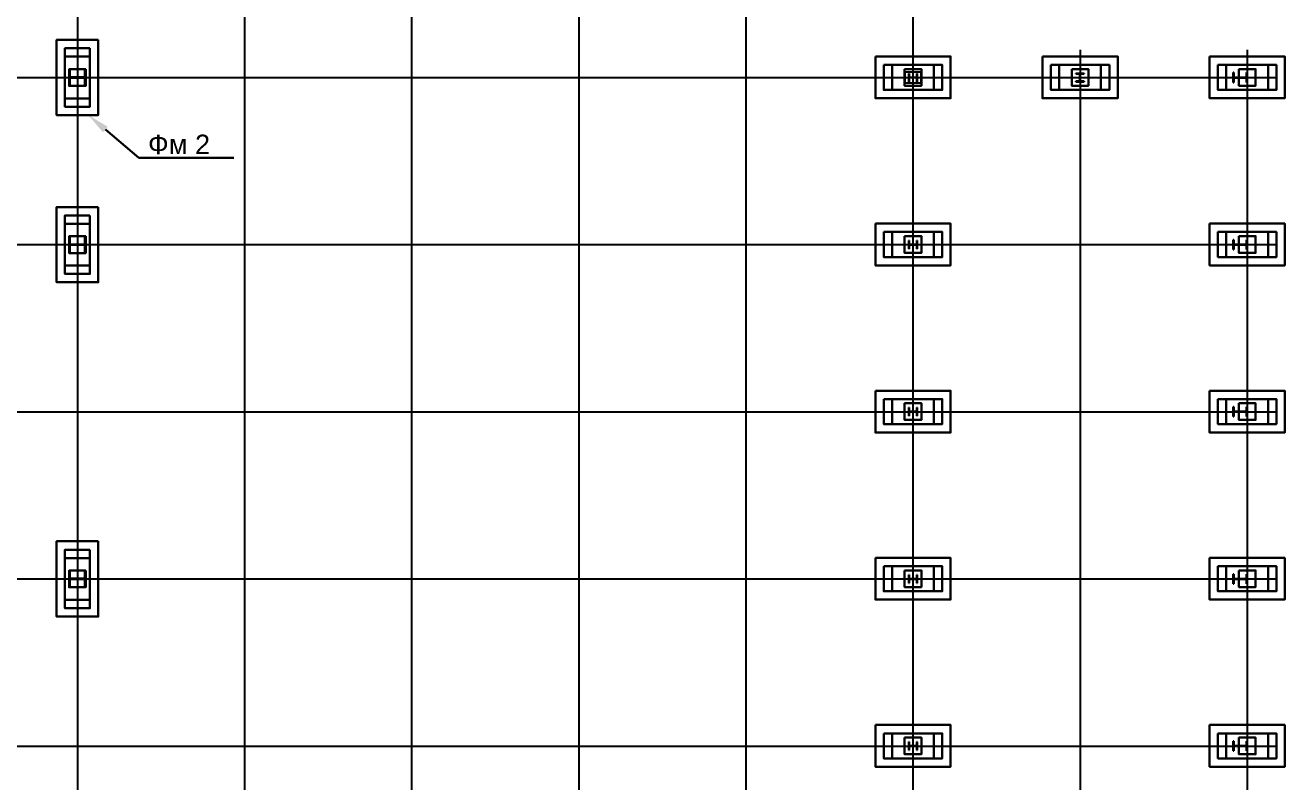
# Model space of a CAD drawing. Header units: millimetres. Extents: x -25736 to -23046, y 7958 to 9460.
# Drawn here: x -23659.1 to -23432.9, y 8413 to 8548.8 of the extents above; entities that cross this region are included whole.
import ezdxf
from ezdxf import colors
from ezdxf.entities.mleader import LeaderData, LeaderLine
from ezdxf.math import Vec2, Vec3

# ---------------------------------------------------------------- set-up
doc = ezdxf.new("R2010")
doc.units = ezdxf.units.MM
doc.linetypes.add('CENTER', pattern=[50.8, 31.75, -6.35, 6.35, -6.35])
doc.layers.get('0').update_dxf_attribs({"lineweight": 30})
doc.layers.add('основной', color=7, linetype='Continuous', lineweight=30)
doc.layers.add('Размеры', color=140, linetype='Continuous')
doc.styles.get("Standard").update_dxf_attribs({"font": 'ARIALUNI.TTF'})

# ---------------------------------------------------------------- blocks, each defined once
blk = doc.blocks.new('A$C1CEA3486')
for points in [[(0, 30), (0, 0), (54, 0), (54, 30)], [(6, 24), (6, 6), (48, 6), (48, 24)], [(12, 24), (12, 6), (42, 6), (42, 24)], [(21, 21), (21, 9), (33, 9), (33, 21)]]:
    blk.add_lwpolyline(points, close=True)
blk = doc.blocks.new('65578')
at = {"layer": 'Defpoints'}
for p, q in [((-24478.82, 9312.1), (-24478.82, 9310.2)), ((-24475.92, 9312.1), (-24478.82, 9312.1)), ((-24475.92, 9310.2), (-24475.92, 9312.1)), ((-24478.82, 9310.2), (-24475.92, 9310.2))]:
    blk.add_line(p, q, dxfattribs=at)
at = {"layer": 'основной'}
for p, q in [((-24628.87, 9309.65), (-24628.87, 9312.65)), ((-24628.87, 9312.65), (-24628.72, 9312.65)), ((-24628.72, 9312.65), (-24628.72, 9311.35)), ((-24626.02, 9311.35), (-24626.02, 9312.65)), ((-24626.02, 9312.65), (-24625.87, 9312.65)), ((-24625.87, 9312.65), (-24625.87, 9309.65)), ((-24478.12, 9310.4), (-24478.12, 9311.9)), ((-24478.12, 9311.9), (-24478.05, 9311.9)), ((-24478.05, 9311.9), (-24478.05, 9311.25)), ((-24476.7, 9311.25), (-24476.7, 9311.9)), ((-24476.7, 9311.9), (-24476.62, 9311.9)), ((-24476.62, 9311.9), (-24476.62, 9310.4)), ((-24448.12, 9311.9), (-24446.62, 9311.9)), ((-24448.12, 9311.83), (-24448.12, 9311.9)), ((-24446.62, 9311.9), (-24446.62, 9311.83)), ((-24419.87, 9312.03), (-24419.87, 9310.28)), ((-24419.77, 9312.03), (-24419.87, 9312.03)), ((-24419.77, 9310.28), (-24419.77, 9312.03)), ((-24417.47, 9312.03), (-24417.47, 9310.28)), ((-24417.37, 9312.03), (-24417.47, 9312.03)), ((-24417.37, 9310.28), (-24417.37, 9312.03)), ((-24628.72, 9309.65), (-24628.87, 9309.65)), ((-24628.72, 9310.95), (-24628.72, 9309.65)), ((-24628.57, 9311.2), (-24626.17, 9311.2)), ((-24626.17, 9311.1), (-24628.57, 9311.1)), ((-24626.02, 9309.65), (-24626.02, 9310.95)), ((-24625.87, 9309.65), (-24626.02, 9309.65)), ((-24478.05, 9310.4), (-24478.12, 9310.4)), ((-24478.05, 9311.05), (-24478.05, 9310.4)), ((-24477.97, 9311.18), (-24476.77, 9311.18)), ((-24476.77, 9311.13), (-24477.97, 9311.13)), ((-24476.7, 9310.4), (-24476.7, 9311.05)), ((-24476.62, 9310.4), (-24476.7, 9310.4)), ((-24447.47, 9311.83), (-24448.12, 9311.83)), ((-24448.12, 9310.4), (-24448.12, 9310.48)), ((-24448.12, 9310.48), (-24447.47, 9310.48)), ((-24446.62, 9310.4), (-24448.12, 9310.4)), ((-24447.4, 9310.55), (-24447.4, 9311.75)), ((-24447.35, 9311.75), (-24447.35, 9310.55)), ((-24446.62, 9311.83), (-24447.27, 9311.83)), ((-24447.27, 9310.48), (-24446.62, 9310.48)), ((-24446.62, 9310.48), (-24446.62, 9310.4)), ((-24419.87, 9310.28), (-24419.77, 9310.28)), ((-24419.77, 9311.18), (-24419.77, 9311.12)), ((-24417.47, 9311.18), (-24419.77, 9311.18)), ((-24419.77, 9311.12), (-24417.47, 9311.12)), ((-24417.47, 9311.12), (-24417.47, 9311.18)), ((-24417.47, 9310.28), (-24417.37, 9310.28)), ((-24628.87, 9279.65), (-24628.87, 9282.65)), ((-24628.87, 9282.65), (-24628.72, 9282.65)), ((-24628.72, 9282.65), (-24628.72, 9281.35)), ((-24626.02, 9281.35), (-24626.02, 9282.65)), ((-24626.02, 9282.65), (-24625.87, 9282.65)), ((-24625.87, 9282.65), (-24625.87, 9279.65)), ((-24628.72, 9280.95), (-24628.72, 9279.65)), ((-24628.57, 9281.2), (-24626.17, 9281.2)), ((-24626.17, 9281.1), (-24628.57, 9281.1)), ((-24626.02, 9279.65), (-24626.02, 9280.95)), ((-24478.12, 9280.4), (-24478.12, 9281.9)), ((-24478.12, 9281.9), (-24478.05, 9281.9)), ((-24478.05, 9280.4), (-24478.12, 9280.4)), ((-24478.05, 9281.9), (-24478.05, 9281.25)), ((-24478.05, 9281.05), (-24478.05, 9280.4)), ((-24477.97, 9281.18), (-24476.77, 9281.18)), ((-24476.77, 9281.13), (-24477.97, 9281.13)), ((-24476.7, 9281.25), (-24476.7, 9281.9)), ((-24476.7, 9281.9), (-24476.62, 9281.9)), ((-24476.7, 9280.4), (-24476.7, 9281.05)), ((-24476.62, 9280.4), (-24476.7, 9280.4)), ((-24476.62, 9281.9), (-24476.62, 9280.4)), ((-24419.87, 9282.03), (-24419.87, 9280.28)), ((-24419.77, 9282.03), (-24419.87, 9282.03)), ((-24419.87, 9280.28), (-24419.77, 9280.28)), ((-24419.77, 9280.28), (-24419.77, 9282.03)), ((-24419.77, 9281.18), (-24419.77, 9281.12)), ((-24417.47, 9281.18), (-24419.77, 9281.18)), ((-24419.77, 9281.12), (-24417.47, 9281.12)), ((-24417.47, 9282.03), (-24417.47, 9280.28)), ((-24417.37, 9282.03), (-24417.47, 9282.03)), ((-24417.47, 9281.12), (-24417.47, 9281.18)), ((-24417.47, 9280.28), (-24417.37, 9280.28)), ((-24417.37, 9280.28), (-24417.37, 9282.03)), ((-24628.72, 9279.65), (-24628.87, 9279.65)), ((-24625.87, 9279.65), (-24626.02, 9279.65)), ((-24478.12, 9250.4), (-24478.12, 9251.9)), ((-24478.12, 9251.9), (-24478.05, 9251.9)), ((-24478.05, 9251.9), (-24478.05, 9251.25)), ((-24478.05, 9251.05), (-24478.05, 9250.4)), ((-24477.97, 9251.18), (-24476.77, 9251.18)), ((-24476.77, 9251.13), (-24477.97, 9251.13)), ((-24476.7, 9251.25), (-24476.7, 9251.9)), ((-24476.7, 9251.9), (-24476.62, 9251.9)), ((-24476.7, 9250.4), (-24476.7, 9251.05)), ((-24476.62, 9251.9), (-24476.62, 9250.4)), ((-24419.87, 9252.03), (-24419.87, 9250.28)), ((-24419.77, 9252.03), (-24419.87, 9252.03)), ((-24419.77, 9250.28), (-24419.77, 9252.03)), ((-24419.77, 9251.18), (-24419.77, 9251.12)), ((-24417.47, 9251.18), (-24419.77, 9251.18)), ((-24419.77, 9251.12), (-24417.47, 9251.12)), ((-24417.47, 9252.03), (-24417.47, 9250.28)), ((-24417.37, 9252.03), (-24417.47, 9252.03)), ((-24417.47, 9251.12), (-24417.47, 9251.18)), ((-24417.37, 9250.28), (-24417.37, 9252.03)), ((-24478.05, 9250.4), (-24478.12, 9250.4)), ((-24476.62, 9250.4), (-24476.7, 9250.4)), ((-24419.87, 9250.28), (-24419.77, 9250.28)), ((-24417.47, 9250.28), (-24417.37, 9250.28)), ((-24628.87, 9219.65), (-24628.87, 9222.65)), ((-24628.87, 9222.65), (-24628.72, 9222.65)), ((-24628.72, 9222.65), (-24628.72, 9221.35)), ((-24626.02, 9221.35), (-24626.02, 9222.65)), ((-24626.02, 9222.65), (-24625.87, 9222.65)), ((-24625.87, 9222.65), (-24625.87, 9219.65)), ((-24478.12, 9220.4), (-24478.12, 9221.9)), ((-24478.12, 9221.9), (-24478.05, 9221.9)), ((-24478.05, 9221.9), (-24478.05, 9221.25)), ((-24476.7, 9221.25), (-24476.7, 9221.9)), ((-24476.7, 9221.9), (-24476.62, 9221.9)), ((-24476.62, 9221.9), (-24476.62, 9220.4)), ((-24419.87, 9222.03), (-24419.87, 9220.28)), ((-24419.77, 9222.03), (-24419.87, 9222.03)), ((-24419.77, 9220.28), (-24419.77, 9222.03)), ((-24417.47, 9222.03), (-24417.47, 9220.28)), ((-24417.37, 9222.03), (-24417.47, 9222.03)), ((-24417.37, 9220.28), (-24417.37, 9222.03)), ((-24628.72, 9219.65), (-24628.87, 9219.65)), ((-24628.72, 9220.95), (-24628.72, 9219.65)), ((-24628.57, 9221.2), (-24626.17, 9221.2)), ((-24626.17, 9221.1), (-24628.57, 9221.1)), ((-24626.02, 9219.65), (-24626.02, 9220.95)), ((-24625.87, 9219.65), (-24626.02, 9219.65)), ((-24478.05, 9220.4), (-24478.12, 9220.4)), ((-24478.05, 9221.05), (-24478.05, 9220.4)), ((-24477.97, 9221.18), (-24476.77, 9221.18)), ((-24476.77, 9221.13), (-24477.97, 9221.13)), ((-24476.7, 9220.4), (-24476.7, 9221.05)), ((-24476.62, 9220.4), (-24476.7, 9220.4)), ((-24419.87, 9220.28), (-24419.77, 9220.28)), ((-24419.77, 9221.18), (-24419.77, 9221.12)), ((-24417.47, 9221.18), (-24419.77, 9221.18)), ((-24419.77, 9221.12), (-24417.47, 9221.12)), ((-24417.47, 9221.12), (-24417.47, 9221.18)), ((-24417.47, 9220.28), (-24417.37, 9220.28)), ((-24419.87, 9192.03), (-24419.87, 9190.28)), ((-24419.77, 9192.03), (-24419.87, 9192.03)), ((-24419.77, 9190.28), (-24419.77, 9192.03)), ((-24417.47, 9192.03), (-24417.47, 9190.28)), ((-24417.37, 9192.03), (-24417.47, 9192.03)), ((-24417.37, 9190.28), (-24417.37, 9192.03)), ((-24478.12, 9190.4), (-24478.12, 9191.9)), ((-24478.12, 9191.9), (-24478.05, 9191.9)), ((-24478.05, 9190.4), (-24478.12, 9190.4)), ((-24478.05, 9191.9), (-24478.05, 9191.25)), ((-24478.05, 9191.05), (-24478.05, 9190.4)), ((-24477.97, 9191.18), (-24476.77, 9191.18)), ((-24476.77, 9191.13), (-24477.97, 9191.13)), ((-24476.7, 9191.25), (-24476.7, 9191.9)), ((-24476.7, 9191.9), (-24476.62, 9191.9)), ((-24476.7, 9190.4), (-24476.7, 9191.05)), ((-24476.62, 9190.4), (-24476.7, 9190.4)), ((-24476.62, 9191.9), (-24476.62, 9190.4)), ((-24419.87, 9190.28), (-24419.77, 9190.28)), ((-24419.77, 9191.18), (-24419.77, 9191.12)), ((-24417.47, 9191.18), (-24419.77, 9191.18)), ((-24419.77, 9191.12), (-24417.47, 9191.12)), ((-24417.47, 9191.12), (-24417.47, 9191.18)), ((-24417.47, 9190.28), (-24417.37, 9190.28))]:
    blk.add_line(p, q, dxfattribs=at)
for centre, radius, start, end in [((-24628.57, 9311.35), 0.15, 180, 270), ((-24628.57, 9310.95), 0.15, 90, 180), ((-24626.17, 9311.35), 0.15, 270, 0), ((-24626.17, 9310.95), 0.15, 0, 90), ((-24477.97, 9311.25), 0.075, 180, 270), ((-24477.97, 9311.05), 0.075, 90, 180), ((-24476.77, 9311.25), 0.075, 270, 0), ((-24476.77, 9311.05), 0.075, 0, 90), ((-24447.47, 9311.75), 0.075, 0, 90), ((-24447.47, 9310.55), 0.075, 270, 0), ((-24447.27, 9311.75), 0.075, 90, 180), ((-24447.27, 9310.55), 0.075, 180, 270), ((-24628.57, 9281.35), 0.15, 180, 270), ((-24628.57, 9280.95), 0.15, 90, 180), ((-24626.17, 9281.35), 0.15, 270, 0), ((-24626.17, 9280.95), 0.15, 0, 90), ((-24477.97, 9281.25), 0.075, 180, 270), ((-24477.97, 9281.05), 0.075, 90, 180), ((-24476.77, 9281.25), 0.075, 270, 0), ((-24476.77, 9281.05), 0.075, 0, 90), ((-24477.97, 9251.25), 0.075, 180, 270), ((-24477.97, 9251.05), 0.075, 90, 180), ((-24476.77, 9251.25), 0.075, 270, 0), ((-24476.77, 9251.05), 0.075, 0, 90), ((-24628.57, 9221.35), 0.15, 180, 270), ((-24628.57, 9220.95), 0.15, 90, 180), ((-24626.17, 9221.35), 0.15, 270, 0), ((-24626.17, 9220.95), 0.15, 0, 90), ((-24477.97, 9221.25), 0.075, 180, 270), ((-24477.97, 9221.05), 0.075, 90, 180), ((-24476.77, 9221.25), 0.075, 270, 0), ((-24476.77, 9221.05), 0.075, 0, 90), ((-24477.97, 9191.25), 0.075, 180, 270), ((-24477.97, 9191.05), 0.075, 90, 180), ((-24476.77, 9191.25), 0.075, 270, 0), ((-24476.77, 9191.05), 0.075, 0, 90)]:
    blk.add_arc(centre, radius, start, end, dxfattribs=at)
at = {"layer": 'Размеры', "linetype": 'CENTER', "ltscale": 20}
for p, q in [((-24627.37, 9436.15), (-24627.37, 9056.89)), ((-24597.37, 9436.15), (-24597.37, 9056.89)), ((-24567.37, 9436.15), (-24567.37, 9056.89)), ((-24537.37, 9436.15), (-24537.37, 9056.89)), ((-24507.37, 9436.15), (-24507.37, 9056.89)), ((-24477.37, 9436.15), (-24477.37, 9056.89)), ((-24447.37, 9316.15), (-24447.37, 9056.89)), ((-24417.37, 9316.15), (-24417.37, 9056.89)), ((-24802.37, 9311.15), (-24412.37, 9311.15)), ((-24802.37, 9281.15), (-24412.37, 9281.15)), ((-24802.37, 9251.15), (-24412.37, 9251.15)), ((-24802.37, 9221.15), (-24412.37, 9221.15)), ((-24802.37, 9191.15), (-24412.37, 9191.15))]:
    blk.add_line(p, q, dxfattribs=at)
at = {"layer": 'основной', "ltscale": 100, "xscale": 0.25, "yscale": 0.25, "zscale": 0.25, "rotation": 270}
for p in [(-24631.12, 9317.9), (-24631.12, 9287.9), (-24631.12, 9227.9)]:
    blk.add_blockref('A$C1CEA3486', p, dxfattribs=at)
at = {"layer": 'основной', "ltscale": 100, "xscale": 0.25, "yscale": 0.25, "zscale": 0.25}
for p in [(-24484.12, 9307.43), (-24454.12, 9307.43), (-24424.12, 9307.43), (-24484.12, 9277.43), (-24424.12, 9277.43), (-24484.12, 9247.43), (-24424.12, 9247.43), (-24484.12, 9217.43), (-24424.12, 9217.43), (-24484.12, 9187.43), (-24424.12, 9187.43)]:
    blk.add_blockref('A$C1CEA3486', p, dxfattribs=at)
at = {"layer": 'Размеры'}
blk.add_text('Фм 2', height=3.5, dxfattribs=at).set_placement((-24614.7, 9297.4))
ml = blk.add_multileader_mtext('Standard', dxfattribs=at)
ml.set_content('', color=256)
ml.set_leader_properties()
ml.build(insert=Vec2(0, 0))
ctx = ml.context
ctx.base_point, ctx.plane_origin = Vec3(-24599.27, 9296.75), Vec3(-24625.41, 9304.4)
notes = []
notes.append((ctx, [(0, (1, 1, 0), (-24616.36, 9296.75), (1, 0), 17.09, [(0, [(-24625.41, 9304.4)], 0, [])])]))
ctx.mtext.insert, ctx.mtext.flow_direction = Vec3(-24597.27, 9298.75), 5
for ctx, leaders in notes:
    for number, flags, end, landing, length, lines in leaders:
        leader = LeaderData()
        leader.index, (leader.has_last_leader_line, leader.has_dogleg_vector, leader.attachment_direction) = number, flags
        leader.last_leader_point, leader.dogleg_vector, leader.dogleg_length = Vec3(end), Vec3(landing), length
        for number, points, colour, breaks in lines:
            line = LeaderLine()
            line.index, line.vertices, line.color, line.breaks = number, Vec3.list(points), colors.encode_raw_color(colour), breaks
            leader.lines.append(line)
        ctx.leaders.append(leader)

msp = doc.modelspace()

# ---------------------------------------------------------------- block references
at = {"layer": 'основной'}
msp.add_blockref('65578', (977.691, -771.708), dxfattribs=at)

doc.saveas('drawing.dxf')
